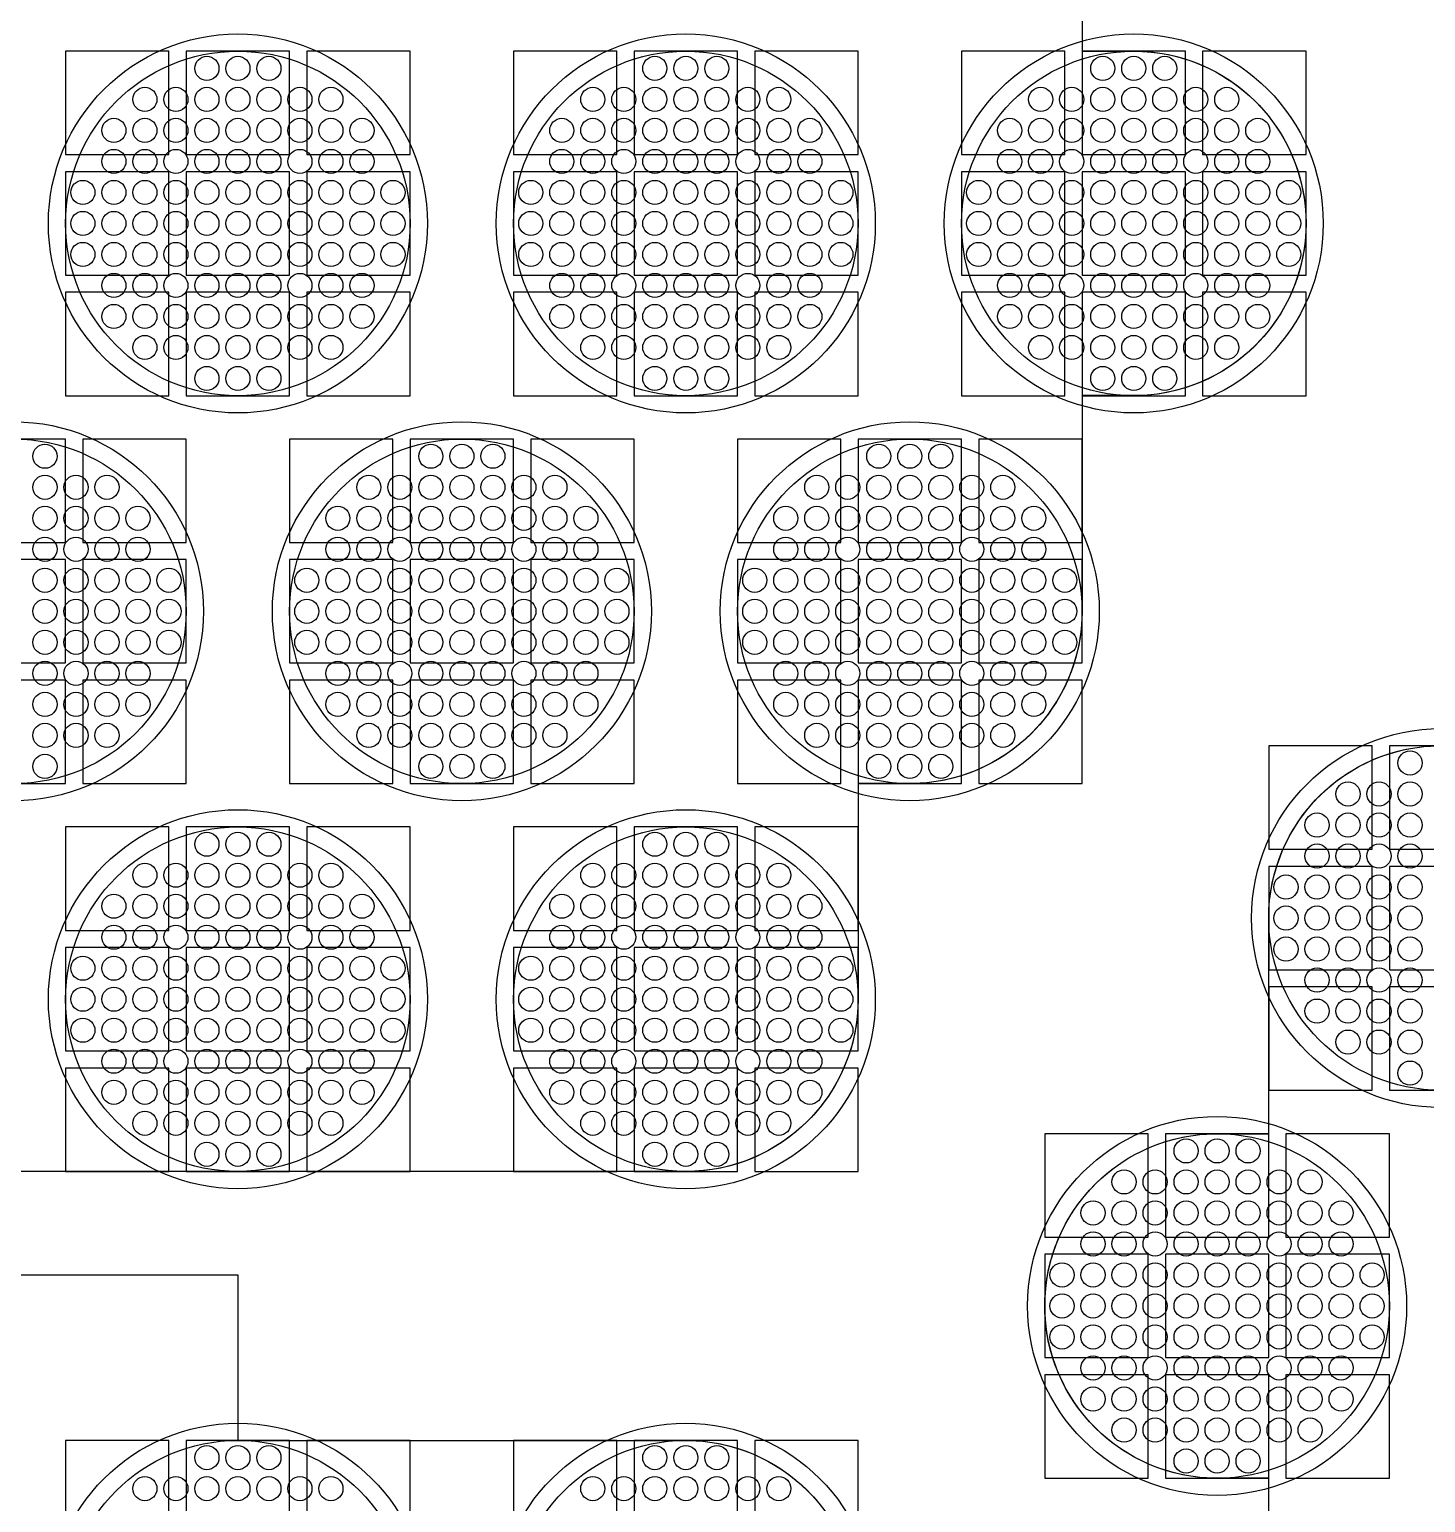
# Model space of a CAD drawing. Extents: x -49 to 54, y -38 to 38.
# Drawn here: x -25.093 to -21.042, y 1 to 5.276 of the extents above; entities that cross this region are included whole.
import ezdxf

# ---------------------------------------------------------------- set-up
doc = ezdxf.new("R2010")
doc.units = 0
for name, color, linetype in [('BACK_LAYER', 5, 'CONTINUOUS'), ('COND_LAYER_LOWER_ELECTRODE', 6, 'CONTINUOUS'), ('CONDUCTIVE_LAYER_BACK_LAYER', 2, 'CONTINUOUS'), ('EMITTER', 3, 'CONTINUOUS'), ('LOWER_ELECTRODE', 1, 'CONTINUOUS')]:
    doc.layers.add(name, color=color, linetype=linetype)

msp = doc.modelspace()

# ---------------------------------------------------------------- linework, layer by layer
at = {"layer": 'BACK_LAYER'}
for points in [[(-24.9884, 4.9128), (-24.6884, 4.9128), (-24.6884, 5.2128), (-24.9884, 5.2128)], [(-24.6384, 4.9128), (-24.3384, 4.9128), (-24.3384, 5.2128), (-24.6384, 5.2128)], [(-24.2884, 4.9128), (-23.9884, 4.9128), (-23.9884, 5.2128), (-24.2884, 5.2128)], [(-23.6884, 4.9128), (-23.3884, 4.9128), (-23.3884, 5.2128), (-23.6884, 5.2128)], [(-23.3384, 4.9128), (-23.0384, 4.9128), (-23.0384, 5.2128), (-23.3384, 5.2128)], [(-22.9884, 4.9128), (-22.6884, 4.9128), (-22.6884, 5.2128), (-22.9884, 5.2128)], [(-22.3884, 4.9128), (-22.0884, 4.9128), (-22.0884, 5.2128), (-22.3884, 5.2128)], [(-22.0384, 4.9128), (-21.7384, 4.9128), (-21.7384, 5.2128), (-22.0384, 5.2128)], [(-21.6884, 4.9128), (-21.3884, 4.9128), (-21.3884, 5.2128), (-21.6884, 5.2128)], [(-24.9884, 4.5628), (-24.6884, 4.5628), (-24.6884, 4.8628), (-24.9884, 4.8628)], [(-24.6384, 4.5628), (-24.3384, 4.5628), (-24.3384, 4.8628), (-24.6384, 4.8628)], [(-24.2884, 4.5628), (-23.9884, 4.5628), (-23.9884, 4.8628), (-24.2884, 4.8628)], [(-23.6884, 4.5628), (-23.3884, 4.5628), (-23.3884, 4.8628), (-23.6884, 4.8628)], [(-23.3384, 4.5628), (-23.0384, 4.5628), (-23.0384, 4.8628), (-23.3384, 4.8628)], [(-22.9884, 4.5628), (-22.6884, 4.5628), (-22.6884, 4.8628), (-22.9884, 4.8628)], [(-22.3884, 4.5628), (-22.0884, 4.5628), (-22.0884, 4.8628), (-22.3884, 4.8628)], [(-22.0384, 4.5628), (-21.7384, 4.5628), (-21.7384, 4.8628), (-22.0384, 4.8628)], [(-21.6884, 4.5628), (-21.3884, 4.5628), (-21.3884, 4.8628), (-21.6884, 4.8628)], [(-24.9884, 4.2128), (-24.6884, 4.2128), (-24.6884, 4.5128), (-24.9884, 4.5128)], [(-24.6384, 4.2128), (-24.3384, 4.2128), (-24.3384, 4.5128), (-24.6384, 4.5128)], [(-24.2884, 4.2128), (-23.9884, 4.2128), (-23.9884, 4.5128), (-24.2884, 4.5128)], [(-23.6884, 4.2128), (-23.3884, 4.2128), (-23.3884, 4.5128), (-23.6884, 4.5128)], [(-23.3384, 4.2128), (-23.0384, 4.2128), (-23.0384, 4.5128), (-23.3384, 4.5128)], [(-22.9884, 4.2128), (-22.6884, 4.2128), (-22.6884, 4.5128), (-22.9884, 4.5128)], [(-22.3884, 4.2128), (-22.0884, 4.2128), (-22.0884, 4.5128), (-22.3884, 4.5128)], [(-22.0384, 4.2128), (-21.7384, 4.2128), (-21.7384, 4.5128), (-22.0384, 4.5128)], [(-21.6884, 4.2128), (-21.3884, 4.2128), (-21.3884, 4.5128), (-21.6884, 4.5128)], [(-25.2884, 3.787), (-24.9884, 3.787), (-24.9884, 4.087), (-25.2884, 4.087)], [(-24.9384, 3.787), (-24.6384, 3.787), (-24.6384, 4.087), (-24.9384, 4.087)], [(-24.3384, 3.787), (-24.0384, 3.787), (-24.0384, 4.087), (-24.3384, 4.087)], [(-23.9884, 3.787), (-23.6884, 3.787), (-23.6884, 4.087), (-23.9884, 4.087)], [(-23.6384, 3.787), (-23.3384, 3.787), (-23.3384, 4.087), (-23.6384, 4.087)], [(-23.0384, 3.787), (-22.7384, 3.787), (-22.7384, 4.087), (-23.0384, 4.087)], [(-22.6884, 3.787), (-22.3884, 3.787), (-22.3884, 4.087), (-22.6884, 4.087)], [(-22.3384, 3.787), (-22.0384, 3.787), (-22.0384, 4.087), (-22.3384, 4.087)], [(-25.2884, 3.437), (-24.9884, 3.437), (-24.9884, 3.737), (-25.2884, 3.737)], [(-24.9384, 3.437), (-24.6384, 3.437), (-24.6384, 3.737), (-24.9384, 3.737)], [(-24.3384, 3.437), (-24.0384, 3.437), (-24.0384, 3.737), (-24.3384, 3.737)], [(-23.9884, 3.437), (-23.6884, 3.437), (-23.6884, 3.737), (-23.9884, 3.737)], [(-23.6384, 3.437), (-23.3384, 3.437), (-23.3384, 3.737), (-23.6384, 3.737)], [(-23.0384, 3.437), (-22.7384, 3.437), (-22.7384, 3.737), (-23.0384, 3.737)], [(-22.6884, 3.437), (-22.3884, 3.437), (-22.3884, 3.737), (-22.6884, 3.737)], [(-22.3384, 3.437), (-22.0384, 3.437), (-22.0384, 3.737), (-22.3384, 3.737)], [(-25.2884, 3.087), (-24.9884, 3.087), (-24.9884, 3.387), (-25.2884, 3.387)], [(-24.9384, 3.087), (-24.6384, 3.087), (-24.6384, 3.387), (-24.9384, 3.387)], [(-24.3384, 3.087), (-24.0384, 3.087), (-24.0384, 3.387), (-24.3384, 3.387)], [(-23.9884, 3.087), (-23.6884, 3.087), (-23.6884, 3.387), (-23.9884, 3.387)], [(-23.6384, 3.087), (-23.3384, 3.087), (-23.3384, 3.387), (-23.6384, 3.387)], [(-23.0384, 3.087), (-22.7384, 3.087), (-22.7384, 3.387), (-23.0384, 3.387)], [(-22.6884, 3.087), (-22.3884, 3.087), (-22.3884, 3.387), (-22.6884, 3.387)], [(-22.3384, 3.087), (-22.0384, 3.087), (-22.0384, 3.387), (-22.3384, 3.387)], [(-21.4965, 2.8968), (-21.1965, 2.8968), (-21.1965, 3.1968), (-21.4965, 3.1968)], [(-21.1465, 2.8968), (-20.8465, 2.8968), (-20.8465, 3.1968), (-21.1465, 3.1968)], [(-24.9884, 2.6611), (-24.6884, 2.6611), (-24.6884, 2.9611), (-24.9884, 2.9611)], [(-24.6384, 2.6611), (-24.3384, 2.6611), (-24.3384, 2.9611), (-24.6384, 2.9611)], [(-24.2884, 2.6611), (-23.9884, 2.6611), (-23.9884, 2.9611), (-24.2884, 2.9611)], [(-23.6884, 2.6611), (-23.3884, 2.6611), (-23.3884, 2.9611), (-23.6884, 2.9611)], [(-23.3384, 2.6611), (-23.0384, 2.6611), (-23.0384, 2.9611), (-23.3384, 2.9611)], [(-22.9884, 2.6611), (-22.6884, 2.6611), (-22.6884, 2.9611), (-22.9884, 2.9611)], [(-21.4965, 2.5468), (-21.1965, 2.5468), (-21.1965, 2.8468), (-21.4965, 2.8468)], [(-21.1465, 2.5468), (-20.8465, 2.5468), (-20.8465, 2.8468), (-21.1465, 2.8468)], [(-24.9884, 2.3111), (-24.6884, 2.3111), (-24.6884, 2.6111), (-24.9884, 2.6111)], [(-24.6384, 2.3111), (-24.3384, 2.3111), (-24.3384, 2.6111), (-24.6384, 2.6111)], [(-24.2884, 2.3111), (-23.9884, 2.3111), (-23.9884, 2.6111), (-24.2884, 2.6111)], [(-23.6884, 2.3111), (-23.3884, 2.3111), (-23.3884, 2.6111), (-23.6884, 2.6111)], [(-23.3384, 2.3111), (-23.0384, 2.3111), (-23.0384, 2.6111), (-23.3384, 2.6111)], [(-22.9884, 2.3111), (-22.6884, 2.3111), (-22.6884, 2.6111), (-22.9884, 2.6111)], [(-21.4965, 2.1968), (-21.1965, 2.1968), (-21.1965, 2.4968), (-21.4965, 2.4968)], [(-21.1465, 2.1968), (-20.8465, 2.1968), (-20.8465, 2.4968), (-21.1465, 2.4968)], [(-24.9884, 1.9611), (-24.6884, 1.9611), (-24.6884, 2.2611), (-24.9884, 2.2611)], [(-24.6384, 1.9611), (-24.3384, 1.9611), (-24.3384, 2.2611), (-24.6384, 2.2611)], [(-24.2884, 1.9611), (-23.9884, 1.9611), (-23.9884, 2.2611), (-24.2884, 2.2611)], [(-23.6884, 1.9611), (-23.3884, 1.9611), (-23.3884, 2.2611), (-23.6884, 2.2611)], [(-23.3384, 1.9611), (-23.0384, 1.9611), (-23.0384, 2.2611), (-23.3384, 2.2611)], [(-22.9884, 1.9611), (-22.6884, 1.9611), (-22.6884, 2.2611), (-22.9884, 2.2611)], [(-22.1465, 1.7709), (-21.8465, 1.7709), (-21.8465, 2.0709), (-22.1465, 2.0709)], [(-21.7965, 1.7709), (-21.4965, 1.7709), (-21.4965, 2.0709), (-21.7965, 2.0709)], [(-21.4465, 1.7709), (-21.1465, 1.7709), (-21.1465, 2.0709), (-21.4465, 2.0709)], [(-22.1465, 1.4209), (-21.8465, 1.4209), (-21.8465, 1.7209), (-22.1465, 1.7209)], [(-21.7965, 1.4209), (-21.4965, 1.4209), (-21.4965, 1.7209), (-21.7965, 1.7209)], [(-21.4465, 1.4209), (-21.1465, 1.4209), (-21.1465, 1.7209), (-21.4465, 1.7209)], [(-22.1465, 1.0709), (-21.8465, 1.0709), (-21.8465, 1.3709), (-22.1465, 1.3709)], [(-21.7965, 1.0709), (-21.4965, 1.0709), (-21.4965, 1.3709), (-21.7965, 1.3709)], [(-21.4465, 1.0709), (-21.1465, 1.0709), (-21.1465, 1.3709), (-21.4465, 1.3709)], [(-24.9884, 0.8807), (-24.6884, 0.8807), (-24.6884, 1.1807), (-24.9884, 1.1807)], [(-24.6384, 0.8807), (-24.3384, 0.8807), (-24.3384, 1.1807), (-24.6384, 1.1807)], [(-24.2884, 0.8807), (-23.9884, 0.8807), (-23.9884, 1.1807), (-24.2884, 1.1807)], [(-23.6884, 0.8807), (-23.3884, 0.8807), (-23.3884, 1.1807), (-23.6884, 1.1807)], [(-23.3384, 0.8807), (-23.0384, 0.8807), (-23.0384, 1.1807), (-23.3384, 1.1807)], [(-22.9884, 0.8807), (-22.6884, 0.8807), (-22.6884, 1.1807), (-22.9884, 1.1807)]]:
    msp.add_lwpolyline(points, close=True, dxfattribs=at)
at = {"layer": 'COND_LAYER_LOWER_ELECTRODE'}
for centre in [(-24.4884, 4.7128), (-23.1884, 4.7128), (-21.8884, 4.7128), (-25.1384, 3.587), (-23.8384, 3.587), (-22.5384, 3.587), (-20.9965, 2.6968), (-24.4884, 2.4611), (-23.1884, 2.4611), (-21.6465, 1.5709), (-24.4884, 0.6807), (-23.1884, 0.6807)]:
    msp.add_circle(centre, 0.55, dxfattribs=at)
at = {"layer": 'CONDUCTIVE_LAYER_BACK_LAYER'}
for points in [[(-22.0384, 5.8386), (-22.0384, 5.2127), (-21.8784, 5.2127), (-21.8586, 5.2119), (-21.8387, 5.2103), (-21.819, 5.208), (-21.7994, 5.2048), (-21.7799, 5.2009), (-21.7606, 5.1962), (-21.7414, 5.1907), (-21.7226, 5.1845), (-21.7039, 5.1775), (-21.6856, 5.1698), (-21.6676, 5.1614), (-21.6499, 5.1523), (-21.6326, 5.1424), (-21.6158, 5.1319), (-21.5993, 5.1208), (-21.5833, 5.109), (-21.5678, 5.0965), (-21.5528, 5.0835), (-21.5383, 5.0698), (-21.5244, 5.0556), (-21.5111, 5.0409), (-21.4983, 5.0256), (-21.4862, 5.0099), (-21.4747, 4.9937), (-21.4639, 4.977), (-21.4537, 4.9599), (-21.4442, 4.9424), (-21.4354, 4.9246), (-21.4274, 4.9064), (-21.42, 4.8879), (-21.4135, 4.8692), (-21.4076, 4.8502), (-21.4025, 4.831), (-21.3982, 4.8116), (-21.3947, 4.792), (-21.3919, 4.7723), (-21.3899, 4.7525), (-21.3888, 4.7327), (-21.3884, 4.7128), (-21.3888, 4.6929), (-21.3899, 4.6731), (-21.3919, 4.6533), (-21.3947, 4.6336), (-21.3982, 4.614), (-21.4025, 4.5946), (-21.4076, 4.5754), (-21.4135, 4.5564), (-21.42, 4.5376), (-21.4274, 4.5192), (-21.4354, 4.501), (-21.4442, 4.4831), (-21.4537, 4.4657), (-21.4639, 4.4486), (-21.4747, 4.4319), (-21.4862, 4.4157), (-21.4983, 4.3999), (-21.5111, 4.3847), (-21.5244, 4.3699), (-21.5383, 4.3557), (-21.5528, 4.3421), (-21.5678, 4.3291), (-21.5833, 4.3166), (-21.5993, 4.3048), (-21.6158, 4.2936), (-21.6326, 4.2831), (-21.6499, 4.2733), (-21.6676, 4.2642), (-21.6856, 4.2557), (-21.7039, 4.248), (-21.7226, 4.2411), (-21.7414, 4.2349), (-21.7606, 4.2294), (-21.7799, 4.2247), (-21.7994, 4.2208), (-21.819, 4.2176), (-21.8387, 4.2153), (-21.8586, 4.2137), (-21.8784, 4.2129), (-22.0384, 4.2129), (-22.0384, 3.587), (-22.0388, 3.5671), (-22.0399, 3.5472), (-22.0419, 3.5274), (-22.0447, 3.5078), (-22.0482, 3.4882), (-22.0525, 3.4688), (-22.0576, 3.4496), (-22.0635, 3.4306), (-22.07, 3.4118), (-22.0774, 3.3933), (-22.0854, 3.3751), (-22.0942, 3.3573), (-22.1037, 3.3398), (-22.1139, 3.3227), (-22.1247, 3.3061), (-22.1362, 3.2899), (-22.1483, 3.2741), (-22.1611, 3.2588), (-22.1744, 3.2441), (-22.1883, 3.2299), (-22.2028, 3.2163), (-22.2178, 3.2032), (-22.2333, 3.1908), (-22.2493, 3.179), (-22.2658, 3.1678), (-22.2826, 3.1573), (-22.2999, 3.1475), (-22.3176, 3.1383), (-22.3356, 3.1299), (-22.3539, 3.1222), (-22.3726, 3.1152), (-22.3914, 3.109), (-22.4106, 3.1036), (-22.4299, 3.0989), (-22.4494, 3.0949), (-22.469, 3.0918), (-22.4887, 3.0894), (-22.5086, 3.0878), (-22.5284, 3.0871), (-22.6884, 3.0871), (-22.6884, 2.4611), (-22.6888, 2.4412), (-22.6899, 2.4214), (-22.6919, 2.4016), (-22.6947, 2.3819), (-22.6982, 2.3624), (-22.7025, 2.3429), (-22.7076, 2.3237), (-22.7135, 2.3047), (-22.72, 2.286), (-22.7274, 2.2675), (-22.7354, 2.2493), (-22.7442, 2.2315), (-22.7537, 2.214), (-22.7639, 2.1969), (-22.7747, 2.1802), (-22.7862, 2.164), (-22.7983, 2.1483), (-22.8111, 2.133), (-22.8244, 2.1183), (-22.8383, 2.1041), (-22.8528, 2.0904), (-22.8678, 2.0774), (-22.8833, 2.0649), (-22.8993, 2.0531), (-22.9158, 2.042), (-22.9326, 2.0315), (-22.9499, 2.0216), (-22.9676, 2.0125), (-22.9856, 2.0041), (-23.0039, 1.9964), (-23.0226, 1.9894), (-23.0414, 1.9832), (-23.0606, 1.9777), (-23.0799, 1.973), (-23.0994, 1.9691), (-23.119, 1.966), (-23.1387, 1.9636), (-23.1586, 1.962), (-23.1784, 1.9612), (-25.7983, 1.9612)], [(-21.4965, 0.4451), (-21.4965, 1.071), (-21.6564, 1.071), (-21.6763, 1.0718), (-21.6961, 1.0734), (-21.7159, 1.0758), (-21.7355, 1.0789), (-21.755, 1.0828), (-21.7743, 1.0875), (-21.7934, 1.093), (-21.8123, 1.0992), (-21.8309, 1.1062), (-21.8493, 1.1139), (-21.8673, 1.1223), (-21.8849, 1.1314), (-21.9022, 1.1413), (-21.9191, 1.1518), (-21.9356, 1.1629), (-21.9515, 1.1748), (-21.9671, 1.1872), (-21.9821, 1.2002), (-21.9965, 1.2139), (-22.0104, 1.2281), (-22.0238, 1.2428), (-22.0365, 1.2581), (-22.0487, 1.2738), (-22.0602, 1.2901), (-22.071, 1.3067), (-22.0812, 1.3238), (-22.0906, 1.3413), (-22.0994, 1.3591), (-22.1075, 1.3773), (-22.1148, 1.3958), (-22.1214, 1.4145), (-22.1273, 1.4335), (-22.1323, 1.4528), (-22.1367, 1.4722), (-22.1402, 1.4917), (-22.143, 1.5114), (-22.1449, 1.5312), (-22.1461, 1.5511), (-22.1465, 1.5709), (-22.1461, 1.5908), (-22.1449, 1.6107), (-22.143, 1.6304), (-22.1402, 1.6501), (-22.1367, 1.6697), (-22.1323, 1.6891), (-22.1273, 1.7083), (-22.1214, 1.7273), (-22.1148, 1.7461), (-22.1075, 1.7646), (-22.0994, 1.7827), (-22.0906, 1.8006), (-22.0812, 1.8181), (-22.071, 1.8351), (-22.0602, 1.8518), (-22.0487, 1.868), (-22.0365, 1.8838), (-22.0238, 1.899), (-22.0104, 1.9138), (-21.9965, 1.928), (-21.9821, 1.9416), (-21.9671, 1.9547), (-21.9515, 1.9671), (-21.9356, 1.9789), (-21.9191, 1.9901), (-21.9022, 2.0006), (-21.8849, 2.0104), (-21.8673, 2.0195), (-21.8493, 2.028), (-21.8309, 2.0357), (-21.8123, 2.0426), (-21.7934, 2.0489), (-21.7743, 2.0543), (-21.755, 2.059), (-21.7355, 2.0629), (-21.7159, 2.0661), (-21.6961, 2.0685), (-21.6763, 2.07), (-21.6564, 2.0708), (-21.4965, 2.0708), (-21.4965, 2.6968), (-21.4961, 2.7166), (-21.4949, 2.7365), (-21.493, 2.7563), (-21.4902, 2.776), (-21.4867, 2.7955), (-21.4823, 2.8149), (-21.4773, 2.8342), (-21.4714, 2.8532), (-21.4648, 2.8719), (-21.4575, 2.8904), (-21.4494, 2.9086), (-21.4406, 2.9264), (-21.4312, 2.9439), (-21.421, 2.961), (-21.4102, 2.9776), (-21.3987, 2.9939), (-21.3865, 3.0096), (-21.3738, 3.0249), (-21.3604, 3.0396), (-21.3465, 3.0538), (-21.3321, 3.0674), (-21.3171, 3.0805), (-21.3015, 3.0929), (-21.2856, 3.1047), (-21.2691, 3.1159), (-21.2522, 3.1264), (-21.2349, 3.1362), (-21.2173, 3.1454), (-21.1993, 3.1538), (-21.1809, 3.1615), (-21.1623, 3.1685), (-21.1434, 3.1747), (-21.1243, 3.1802), (-21.105, 3.1849), (-21.0855, 3.1888), (-21.0659, 3.1919), (-21.0461, 3.1943), (-21.0263, 3.1959)], [(-26.2453, 1.6611), (-24.4884, 1.6611), (-24.4884, 1.1806), (-23.1784, 1.1806), (-23.1586, 1.1798), (-23.1387, 1.1783), (-23.119, 1.1759), (-23.0994, 1.1728), (-23.0799, 1.1688), (-23.0606, 1.1641), (-23.0414, 1.1587), (-23.0226, 1.1524), (-23.0039, 1.1455), (-22.9856, 1.1378), (-22.9676, 1.1294), (-22.9499, 1.1202), (-22.9326, 1.1104), (-22.9158, 1.0999), (-22.8993, 1.0887), (-22.8833, 1.0769), (-22.8678, 1.0645), (-22.8528, 1.0514), (-22.8383, 1.0378), (-22.8244, 1.0236), (-22.8111, 1.0088), (-22.7983, 0.9936)]]:
    msp.add_lwpolyline(points, dxfattribs=at)
at = {"layer": 'EMITTER'}
for centre in [(-24.4884, 4.7128), (-23.1884, 4.7128), (-21.8884, 4.7128), (-25.1384, 3.587), (-23.8384, 3.587), (-22.5384, 3.587), (-20.9965, 2.6968), (-24.4884, 2.4611), (-23.1884, 2.4611), (-21.6465, 1.5709), (-24.4884, 0.6807), (-23.1884, 0.6807)]:
    msp.add_circle(centre, 0.5, dxfattribs=at)
at = {"layer": 'LOWER_ELECTRODE'}
for centre in [(-24.5784, 5.1628), (-24.4884, 5.1628), (-24.3984, 5.1628), (-23.2784, 5.1628), (-23.1884, 5.1628), (-23.0984, 5.1628), (-21.9784, 5.1628), (-21.8884, 5.1628), (-21.7984, 5.1628), (-24.7584, 5.0728), (-24.6684, 5.0728), (-24.5784, 5.0728), (-24.4884, 5.0728), (-24.3984, 5.0728), (-24.3084, 5.0728), (-24.2184, 5.0728), (-23.4584, 5.0728), (-23.3684, 5.0728), (-23.2784, 5.0728), (-23.1884, 5.0728), (-23.0984, 5.0728), (-23.0084, 5.0728), (-22.9184, 5.0728), (-22.1584, 5.0728), (-22.0684, 5.0728), (-21.9784, 5.0728), (-21.8884, 5.0728), (-21.7984, 5.0728), (-21.7084, 5.0728), (-21.6184, 5.0728), (-24.8484, 4.9828), (-24.7584, 4.9828), (-24.6684, 4.9828), (-24.5784, 4.9828), (-24.4884, 4.9828), (-24.3984, 4.9828), (-24.3084, 4.9828), (-24.2184, 4.9828), (-24.1284, 4.9828), (-23.5484, 4.9828), (-23.4584, 4.9828), (-23.3684, 4.9828), (-23.2784, 4.9828), (-23.1884, 4.9828), (-23.0984, 4.9828), (-23.0084, 4.9828), (-22.9184, 4.9828), (-22.8284, 4.9828), (-22.2484, 4.9828), (-22.1584, 4.9828), (-22.0684, 4.9828), (-21.9784, 4.9828), (-21.8884, 4.9828), (-21.7984, 4.9828), (-21.7084, 4.9828), (-21.6184, 4.9828), (-21.5284, 4.9828), (-24.8484, 4.8928), (-24.7584, 4.8928), (-24.6684, 4.8928), (-24.5784, 4.8928), (-24.4884, 4.8928), (-24.3984, 4.8928), (-24.3084, 4.8928), (-24.2184, 4.8928), (-24.1284, 4.8928), (-23.5484, 4.8928), (-23.4584, 4.8928), (-23.3684, 4.8928), (-23.2784, 4.8928), (-23.1884, 4.8928), (-23.0984, 4.8928), (-23.0084, 4.8928), (-22.9184, 4.8928), (-22.8284, 4.8928), (-22.2484, 4.8928), (-22.1584, 4.8928), (-22.0684, 4.8928), (-21.9784, 4.8928), (-21.8884, 4.8928), (-21.7984, 4.8928), (-21.7084, 4.8928), (-21.6184, 4.8928), (-21.5284, 4.8928), (-24.9384, 4.8028), (-24.8484, 4.8028), (-24.7584, 4.8028), (-24.6684, 4.8028), (-24.5784, 4.8028), (-24.4884, 4.8028), (-24.3984, 4.8028), (-24.3084, 4.8028), (-24.2184, 4.8028), (-24.1284, 4.8028), (-24.0384, 4.8028), (-23.6384, 4.8028), (-23.5484, 4.8028), (-23.4584, 4.8028), (-23.3684, 4.8028), (-23.2784, 4.8028), (-23.1884, 4.8028), (-23.0984, 4.8028), (-23.0084, 4.8028), (-22.9184, 4.8028), (-22.8284, 4.8028), (-22.7384, 4.8028), (-22.3384, 4.8028), (-22.2484, 4.8028), (-22.1584, 4.8028), (-22.0684, 4.8028), (-21.9784, 4.8028), (-21.8884, 4.8028), (-21.7984, 4.8028), (-21.7084, 4.8028), (-21.6184, 4.8028), (-21.5284, 4.8028), (-21.4384, 4.8028), (-24.9384, 4.7128), (-24.8484, 4.7128), (-24.7584, 4.7128), (-24.6684, 4.7128), (-24.5784, 4.7128), (-24.4884, 4.7128), (-24.3984, 4.7128), (-24.3084, 4.7128), (-24.2184, 4.7128), (-24.1284, 4.7128), (-24.0384, 4.7128), (-23.6384, 4.7128), (-23.5484, 4.7128), (-23.4584, 4.7128), (-23.3684, 4.7128), (-23.2784, 4.7128), (-23.1884, 4.7128), (-23.0984, 4.7128), (-23.0084, 4.7128), (-22.9184, 4.7128), (-22.8284, 4.7128), (-22.7384, 4.7128), (-22.3384, 4.7128), (-22.2484, 4.7128), (-22.1584, 4.7128), (-22.0684, 4.7128), (-21.9784, 4.7128), (-21.8884, 4.7128), (-21.7984, 4.7128), (-21.7084, 4.7128), (-21.6184, 4.7128), (-21.5284, 4.7128), (-21.4384, 4.7128), (-24.9384, 4.6228), (-24.8484, 4.6228), (-24.7584, 4.6228), (-24.6684, 4.6228), (-24.5784, 4.6228), (-24.4884, 4.6228), (-24.3984, 4.6228), (-24.3084, 4.6228), (-24.2184, 4.6228), (-24.1284, 4.6228), (-24.0384, 4.6228), (-23.6384, 4.6228), (-23.5484, 4.6228), (-23.4584, 4.6228), (-23.3684, 4.6228), (-23.2784, 4.6228), (-23.1884, 4.6228), (-23.0984, 4.6228), (-23.0084, 4.6228), (-22.9184, 4.6228), (-22.8284, 4.6228), (-22.7384, 4.6228), (-22.3384, 4.6228), (-22.2484, 4.6228), (-22.1584, 4.6228), (-22.0684, 4.6228), (-21.9784, 4.6228), (-21.8884, 4.6228), (-21.7984, 4.6228), (-21.7084, 4.6228), (-21.6184, 4.6228), (-21.5284, 4.6228), (-21.4384, 4.6228), (-24.8484, 4.5328), (-24.7584, 4.5328), (-24.6684, 4.5328), (-24.5784, 4.5328), (-24.4884, 4.5328), (-24.3984, 4.5328), (-24.3084, 4.5328), (-24.2184, 4.5328), (-24.1284, 4.5328), (-23.5484, 4.5328), (-23.4584, 4.5328), (-23.3684, 4.5328), (-23.2784, 4.5328), (-23.1884, 4.5328), (-23.0984, 4.5328), (-23.0084, 4.5328), (-22.9184, 4.5328), (-22.8284, 4.5328), (-22.2484, 4.5328), (-22.1584, 4.5328), (-22.0684, 4.5328), (-21.9784, 4.5328), (-21.8884, 4.5328), (-21.7984, 4.5328), (-21.7084, 4.5328), (-21.6184, 4.5328), (-21.5284, 4.5328), (-24.8484, 4.4428), (-24.7584, 4.4428), (-24.6684, 4.4428), (-24.5784, 4.4428), (-24.4884, 4.4428), (-24.3984, 4.4428), (-24.3084, 4.4428), (-24.2184, 4.4428), (-24.1284, 4.4428), (-23.5484, 4.4428), (-23.4584, 4.4428), (-23.3684, 4.4428), (-23.2784, 4.4428), (-23.1884, 4.4428), (-23.0984, 4.4428), (-23.0084, 4.4428), (-22.9184, 4.4428), (-22.8284, 4.4428), (-22.2484, 4.4428), (-22.1584, 4.4428), (-22.0684, 4.4428), (-21.9784, 4.4428), (-21.8884, 4.4428), (-21.7984, 4.4428), (-21.7084, 4.4428), (-21.6184, 4.4428), (-21.5284, 4.4428), (-24.7584, 4.3528), (-24.6684, 4.3528), (-24.5784, 4.3528), (-24.4884, 4.3528), (-24.3984, 4.3528), (-24.3084, 4.3528), (-24.2184, 4.3528), (-23.4584, 4.3528), (-23.3684, 4.3528), (-23.2784, 4.3528), (-23.1884, 4.3528), (-23.0984, 4.3528), (-23.0084, 4.3528), (-22.9184, 4.3528), (-22.1584, 4.3528), (-22.0684, 4.3528), (-21.9784, 4.3528), (-21.8884, 4.3528), (-21.7984, 4.3528), (-21.7084, 4.3528), (-21.6184, 4.3528), (-24.5784, 4.2628), (-24.4884, 4.2628), (-24.3984, 4.2628), (-23.2784, 4.2628), (-23.1884, 4.2628), (-23.0984, 4.2628), (-21.9784, 4.2628), (-21.8884, 4.2628), (-21.7984, 4.2628), (-25.0484, 4.037), (-23.9284, 4.037), (-23.8384, 4.037), (-23.7484, 4.037), (-22.6284, 4.037), (-22.5384, 4.037), (-22.4484, 4.037), (-25.0484, 3.947), (-24.9584, 3.947), (-24.8684, 3.947), (-24.1084, 3.947), (-24.0184, 3.947), (-23.9284, 3.947), (-23.8384, 3.947), (-23.7484, 3.947), (-23.6584, 3.947), (-23.5684, 3.947), (-22.8084, 3.947), (-22.7184, 3.947), (-22.6284, 3.947), (-22.5384, 3.947), (-22.4484, 3.947), (-22.3584, 3.947), (-22.2684, 3.947), (-25.0484, 3.857), (-24.9584, 3.857), (-24.8684, 3.857), (-24.7784, 3.857), (-24.1984, 3.857), (-24.1084, 3.857), (-24.0184, 3.857), (-23.9284, 3.857), (-23.8384, 3.857), (-23.7484, 3.857), (-23.6584, 3.857), (-23.5684, 3.857), (-23.4784, 3.857), (-22.8984, 3.857), (-22.8084, 3.857), (-22.7184, 3.857), (-22.6284, 3.857), (-22.5384, 3.857), (-22.4484, 3.857), (-22.3584, 3.857), (-22.2684, 3.857), (-22.1784, 3.857), (-25.0484, 3.767), (-24.9584, 3.767), (-24.8684, 3.767), (-24.7784, 3.767), (-24.1984, 3.767), (-24.1084, 3.767), (-24.0184, 3.767), (-23.9284, 3.767), (-23.8384, 3.767), (-23.7484, 3.767), (-23.6584, 3.767), (-23.5684, 3.767), (-23.4784, 3.767), (-22.8984, 3.767), (-22.8084, 3.767), (-22.7184, 3.767), (-22.6284, 3.767), (-22.5384, 3.767), (-22.4484, 3.767), (-22.3584, 3.767), (-22.2684, 3.767), (-22.1784, 3.767), (-25.0484, 3.677), (-24.9584, 3.677), (-24.8684, 3.677), (-24.7784, 3.677), (-24.6884, 3.677), (-24.2884, 3.677), (-24.1984, 3.677), (-24.1084, 3.677), (-24.0184, 3.677), (-23.9284, 3.677), (-23.8384, 3.677), (-23.7484, 3.677), (-23.6584, 3.677), (-23.5684, 3.677), (-23.4784, 3.677), (-23.3884, 3.677), (-22.9884, 3.677), (-22.8984, 3.677), (-22.8084, 3.677), (-22.7184, 3.677), (-22.6284, 3.677), (-22.5384, 3.677), (-22.4484, 3.677), (-22.3584, 3.677), (-22.2684, 3.677), (-22.1784, 3.677), (-22.0884, 3.677), (-25.0484, 3.587), (-24.9584, 3.587), (-24.8684, 3.587), (-24.7784, 3.587), (-24.6884, 3.587), (-24.2884, 3.587), (-24.1984, 3.587), (-24.1084, 3.587), (-24.0184, 3.587), (-23.9284, 3.587), (-23.8384, 3.587), (-23.7484, 3.587), (-23.6584, 3.587), (-23.5684, 3.587), (-23.4784, 3.587), (-23.3884, 3.587), (-22.9884, 3.587), (-22.8984, 3.587), (-22.8084, 3.587), (-22.7184, 3.587), (-22.6284, 3.587), (-22.5384, 3.587), (-22.4484, 3.587), (-22.3584, 3.587), (-22.2684, 3.587), (-22.1784, 3.587), (-22.0884, 3.587), (-25.0484, 3.497), (-24.9584, 3.497), (-24.8684, 3.497), (-24.7784, 3.497), (-24.6884, 3.497), (-24.2884, 3.497), (-24.1984, 3.497), (-24.1084, 3.497), (-24.0184, 3.497), (-23.9284, 3.497), (-23.8384, 3.497), (-23.7484, 3.497), (-23.6584, 3.497), (-23.5684, 3.497), (-23.4784, 3.497), (-23.3884, 3.497), (-22.9884, 3.497), (-22.8984, 3.497), (-22.8084, 3.497), (-22.7184, 3.497), (-22.6284, 3.497), (-22.5384, 3.497), (-22.4484, 3.497), (-22.3584, 3.497), (-22.2684, 3.497), (-22.1784, 3.497), (-22.0884, 3.497), (-25.0484, 3.407), (-24.9584, 3.407), (-24.8684, 3.407), (-24.7784, 3.407), (-24.1984, 3.407), (-24.1084, 3.407), (-24.0184, 3.407), (-23.9284, 3.407), (-23.8384, 3.407), (-23.7484, 3.407), (-23.6584, 3.407), (-23.5684, 3.407), (-23.4784, 3.407), (-22.8984, 3.407), (-22.8084, 3.407), (-22.7184, 3.407), (-22.6284, 3.407), (-22.5384, 3.407), (-22.4484, 3.407), (-22.3584, 3.407), (-22.2684, 3.407), (-22.1784, 3.407), (-25.0484, 3.317), (-24.9584, 3.317), (-24.8684, 3.317), (-24.7784, 3.317), (-24.1984, 3.317), (-24.1084, 3.317), (-24.0184, 3.317), (-23.9284, 3.317), (-23.8384, 3.317), (-23.7484, 3.317), (-23.6584, 3.317), (-23.5684, 3.317), (-23.4784, 3.317), (-22.8984, 3.317), (-22.8084, 3.317), (-22.7184, 3.317), (-22.6284, 3.317), (-22.5384, 3.317), (-22.4484, 3.317), (-22.3584, 3.317), (-22.2684, 3.317), (-22.1784, 3.317), (-25.0484, 3.227), (-24.9584, 3.227), (-24.8684, 3.227), (-24.1084, 3.227), (-24.0184, 3.227), (-23.9284, 3.227), (-23.8384, 3.227), (-23.7484, 3.227), (-23.6584, 3.227), (-23.5684, 3.227), (-22.8084, 3.227), (-22.7184, 3.227), (-22.6284, 3.227), (-22.5384, 3.227), (-22.4484, 3.227), (-22.3584, 3.227), (-22.2684, 3.227), (-25.0484, 3.137), (-23.9284, 3.137), (-23.8384, 3.137), (-23.7484, 3.137), (-22.6284, 3.137), (-22.5384, 3.137), (-22.4484, 3.137), (-21.0865, 3.1468), (-21.2665, 3.0568), (-21.1765, 3.0568), (-21.0865, 3.0568), (-21.3565, 2.9668), (-21.2665, 2.9668), (-21.1765, 2.9668), (-21.0865, 2.9668), (-24.5784, 2.9111), (-24.4884, 2.9111), (-24.3984, 2.9111), (-23.2784, 2.9111), (-23.1884, 2.9111), (-23.0984, 2.9111), (-21.3565, 2.8768), (-21.2665, 2.8768), (-21.1765, 2.8768), (-21.0865, 2.8768), (-24.7584, 2.8211), (-24.6684, 2.8211), (-24.5784, 2.8211), (-24.4884, 2.8211), (-24.3984, 2.8211), (-24.3084, 2.8211), (-24.2184, 2.8211), (-23.4584, 2.8211), (-23.3684, 2.8211), (-23.2784, 2.8211), (-23.1884, 2.8211), (-23.0984, 2.8211), (-23.0084, 2.8211), (-22.9184, 2.8211), (-21.4465, 2.7868), (-21.3565, 2.7868), (-21.2665, 2.7868), (-21.1765, 2.7868), (-21.0865, 2.7868), (-24.8484, 2.7311), (-24.7584, 2.7311), (-24.6684, 2.7311), (-24.5784, 2.7311), (-24.4884, 2.7311), (-24.3984, 2.7311), (-24.3084, 2.7311), (-24.2184, 2.7311), (-24.1284, 2.7311), (-23.5484, 2.7311), (-23.4584, 2.7311), (-23.3684, 2.7311), (-23.2784, 2.7311), (-23.1884, 2.7311), (-23.0984, 2.7311), (-23.0084, 2.7311), (-22.9184, 2.7311), (-22.8284, 2.7311), (-21.4465, 2.6968), (-21.3565, 2.6968), (-21.2665, 2.6968), (-21.1765, 2.6968), (-21.0865, 2.6968), (-24.8484, 2.6411), (-24.7584, 2.6411), (-24.6684, 2.6411), (-24.5784, 2.6411), (-24.4884, 2.6411), (-24.3984, 2.6411), (-24.3084, 2.6411), (-24.2184, 2.6411), (-24.1284, 2.6411), (-23.5484, 2.6411), (-23.4584, 2.6411), (-23.3684, 2.6411), (-23.2784, 2.6411), (-23.1884, 2.6411), (-23.0984, 2.6411), (-23.0084, 2.6411), (-22.9184, 2.6411), (-22.8284, 2.6411), (-21.4465, 2.6068), (-21.3565, 2.6068), (-21.2665, 2.6068), (-21.1765, 2.6068), (-21.0865, 2.6068), (-24.9384, 2.5511), (-24.8484, 2.5511), (-24.7584, 2.5511), (-24.6684, 2.5511), (-24.5784, 2.5511), (-24.4884, 2.5511), (-24.3984, 2.5511), (-24.3084, 2.5511), (-24.2184, 2.5511), (-24.1284, 2.5511), (-24.0384, 2.5511), (-23.6384, 2.5511), (-23.5484, 2.5511), (-23.4584, 2.5511), (-23.3684, 2.5511), (-23.2784, 2.5511), (-23.1884, 2.5511), (-23.0984, 2.5511), (-23.0084, 2.5511), (-22.9184, 2.5511), (-22.8284, 2.5511), (-22.7384, 2.5511), (-21.3565, 2.5168), (-21.2665, 2.5168), (-21.1765, 2.5168), (-21.0865, 2.5168), (-24.9384, 2.4611), (-24.8484, 2.4611), (-24.7584, 2.4611), (-24.6684, 2.4611), (-24.5784, 2.4611), (-24.4884, 2.4611), (-24.3984, 2.4611), (-24.3084, 2.4611), (-24.2184, 2.4611), (-24.1284, 2.4611), (-24.0384, 2.4611), (-23.6384, 2.4611), (-23.5484, 2.4611), (-23.4584, 2.4611), (-23.3684, 2.4611), (-23.2784, 2.4611), (-23.1884, 2.4611), (-23.0984, 2.4611), (-23.0084, 2.4611), (-22.9184, 2.4611), (-22.8284, 2.4611), (-22.7384, 2.4611), (-21.3565, 2.4268), (-21.2665, 2.4268), (-21.1765, 2.4268), (-21.0865, 2.4268), (-24.9384, 2.3711), (-24.8484, 2.3711), (-24.7584, 2.3711), (-24.6684, 2.3711), (-24.5784, 2.3711), (-24.4884, 2.3711), (-24.3984, 2.3711), (-24.3084, 2.3711), (-24.2184, 2.3711), (-24.1284, 2.3711), (-24.0384, 2.3711), (-23.6384, 2.3711), (-23.5484, 2.3711), (-23.4584, 2.3711), (-23.3684, 2.3711), (-23.2784, 2.3711), (-23.1884, 2.3711), (-23.0984, 2.3711), (-23.0084, 2.3711), (-22.9184, 2.3711), (-22.8284, 2.3711), (-22.7384, 2.3711), (-21.2665, 2.3368), (-21.1765, 2.3368), (-21.0865, 2.3368), (-24.8484, 2.2811), (-24.7584, 2.2811), (-24.6684, 2.2811), (-24.5784, 2.2811), (-24.4884, 2.2811), (-24.3984, 2.2811), (-24.3084, 2.2811), (-24.2184, 2.2811), (-24.1284, 2.2811), (-23.5484, 2.2811), (-23.4584, 2.2811), (-23.3684, 2.2811), (-23.2784, 2.2811), (-23.1884, 2.2811), (-23.0984, 2.2811), (-23.0084, 2.2811), (-22.9184, 2.2811), (-22.8284, 2.2811), (-21.0865, 2.2468), (-24.8484, 2.1911), (-24.7584, 2.1911), (-24.6684, 2.1911), (-24.5784, 2.1911), (-24.4884, 2.1911), (-24.3984, 2.1911), (-24.3084, 2.1911), (-24.2184, 2.1911), (-24.1284, 2.1911), (-23.5484, 2.1911), (-23.4584, 2.1911), (-23.3684, 2.1911), (-23.2784, 2.1911), (-23.1884, 2.1911), (-23.0984, 2.1911), (-23.0084, 2.1911), (-22.9184, 2.1911), (-22.8284, 2.1911), (-24.7584, 2.1011), (-24.6684, 2.1011), (-24.5784, 2.1011), (-24.4884, 2.1011), (-24.3984, 2.1011), (-24.3084, 2.1011), (-24.2184, 2.1011), (-23.4584, 2.1011), (-23.3684, 2.1011), (-23.2784, 2.1011), (-23.1884, 2.1011), (-23.0984, 2.1011), (-23.0084, 2.1011), (-22.9184, 2.1011), (-21.7365, 2.0209), (-21.6465, 2.0209), (-21.5565, 2.0209), (-24.5784, 2.0111), (-24.4884, 2.0111), (-24.3984, 2.0111), (-23.2784, 2.0111), (-23.1884, 2.0111), (-23.0984, 2.0111), (-21.9165, 1.9309), (-21.8265, 1.9309), (-21.7365, 1.9309), (-21.6465, 1.9309), (-21.5565, 1.9309), (-21.4665, 1.9309), (-21.3765, 1.9309), (-22.0065, 1.8409), (-21.9165, 1.8409), (-21.8265, 1.8409), (-21.7365, 1.8409), (-21.6465, 1.8409), (-21.5565, 1.8409), (-21.4665, 1.8409), (-21.3765, 1.8409), (-21.2865, 1.8409), (-22.0065, 1.7509), (-21.9165, 1.7509), (-21.8265, 1.7509), (-21.7365, 1.7509), (-21.6465, 1.7509), (-21.5565, 1.7509), (-21.4665, 1.7509), (-21.3765, 1.7509), (-21.2865, 1.7509), (-22.0965, 1.6609), (-22.0065, 1.6609), (-21.9165, 1.6609), (-21.8265, 1.6609), (-21.7365, 1.6609), (-21.6465, 1.6609), (-21.5565, 1.6609), (-21.4665, 1.6609), (-21.3765, 1.6609), (-21.2865, 1.6609), (-21.1965, 1.6609), (-22.0965, 1.5709), (-22.0065, 1.5709), (-21.9165, 1.5709), (-21.8265, 1.5709), (-21.7365, 1.5709), (-21.6465, 1.5709), (-21.5565, 1.5709), (-21.4665, 1.5709), (-21.3765, 1.5709), (-21.2865, 1.5709), (-21.1965, 1.5709), (-22.0965, 1.4809), (-22.0065, 1.4809), (-21.9165, 1.4809), (-21.8265, 1.4809), (-21.7365, 1.4809), (-21.6465, 1.4809), (-21.5565, 1.4809), (-21.4665, 1.4809), (-21.3765, 1.4809), (-21.2865, 1.4809), (-21.1965, 1.4809), (-22.0065, 1.3909), (-21.9165, 1.3909), (-21.8265, 1.3909), (-21.7365, 1.3909), (-21.6465, 1.3909), (-21.5565, 1.3909), (-21.4665, 1.3909), (-21.3765, 1.3909), (-21.2865, 1.3909), (-22.0065, 1.3009), (-21.9165, 1.3009), (-21.8265, 1.3009), (-21.7365, 1.3009), (-21.6465, 1.3009), (-21.5565, 1.3009), (-21.4665, 1.3009), (-21.3765, 1.3009), (-21.2865, 1.3009), (-21.9165, 1.2109), (-21.8265, 1.2109), (-21.7365, 1.2109), (-21.6465, 1.2109), (-21.5565, 1.2109), (-21.4665, 1.2109), (-21.3765, 1.2109), (-24.5784, 1.1307), (-24.4884, 1.1307), (-24.3984, 1.1307), (-23.2784, 1.1307), (-23.1884, 1.1307), (-23.0984, 1.1307), (-21.7365, 1.1209), (-21.6465, 1.1209), (-21.5565, 1.1209), (-24.7584, 1.0407), (-24.6684, 1.0407), (-24.5784, 1.0407), (-24.4884, 1.0407), (-24.3984, 1.0407), (-24.3084, 1.0407), (-24.2184, 1.0407), (-23.4584, 1.0407), (-23.3684, 1.0407), (-23.2784, 1.0407), (-23.1884, 1.0407), (-23.0984, 1.0407), (-23.0084, 1.0407), (-22.9184, 1.0407)]:
    msp.add_circle(centre, 0.035, dxfattribs=at)

doc.saveas('drawing.dxf')
